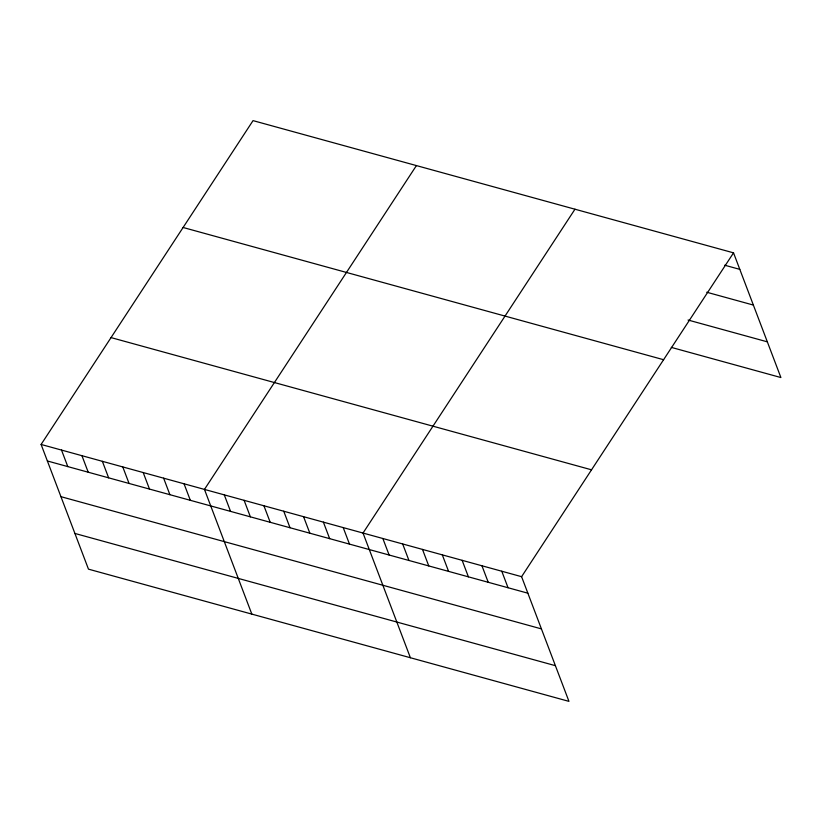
<?xml version="1.0" encoding="UTF-8"?>
<svg xmlns="http://www.w3.org/2000/svg" width="822" height="822" viewBox="0 0 822 822"><rect width="100%" height="100%" fill="white"/><g stroke="black" fill="none" stroke-linecap="round" stroke-linejoin="round"><path stroke-width="1.23" d="M41.1 444.455L521.59 576.684L568.958 701.372L88.468 569.153L41.1 444.455L253.042 120.629L733.532 252.847L780.9 377.545L671.307 347.387M416.415 165.582L204.462 489.409L251.83 614.106M574.968 209.22L363.026 533.046L410.394 657.744M521.59 576.684L733.532 252.847M724.655 265.198L739.81 269.369M706.735 292.231L753.363 305.065M688.055 320.025L767.337 341.839M183.101 227.489L663.59 359.717M111.042 337.595L591.532 469.814M47.378 460.978L527.868 593.196M60.931 496.673L541.421 628.892M74.905 533.447L555.395 665.676M501.769 571.228L508.047 587.74M481.949 565.772L488.227 582.284M462.128 560.316L468.406 576.839M442.308 554.86L448.586 571.382M422.487 549.415L428.765 565.926M402.667 543.959L408.945 560.47M382.847 538.502L389.125 555.014M343.206 527.59L349.484 544.113M323.385 522.134L329.663 538.657M303.565 516.689L309.843 533.201M283.744 511.233L290.022 527.745M263.924 505.777L270.202 522.289M244.103 500.321L250.381 516.843M224.283 494.865L230.561 511.387M184.046 483.798L190.324 500.31M163.629 478.178L169.897 494.69M143.203 472.558L149.481 489.069M122.786 466.937L129.054 483.449M102.36 461.317L108.638 477.829M81.943 455.696L88.211 472.208M61.516 450.076L67.794 466.598"/></g></svg>
